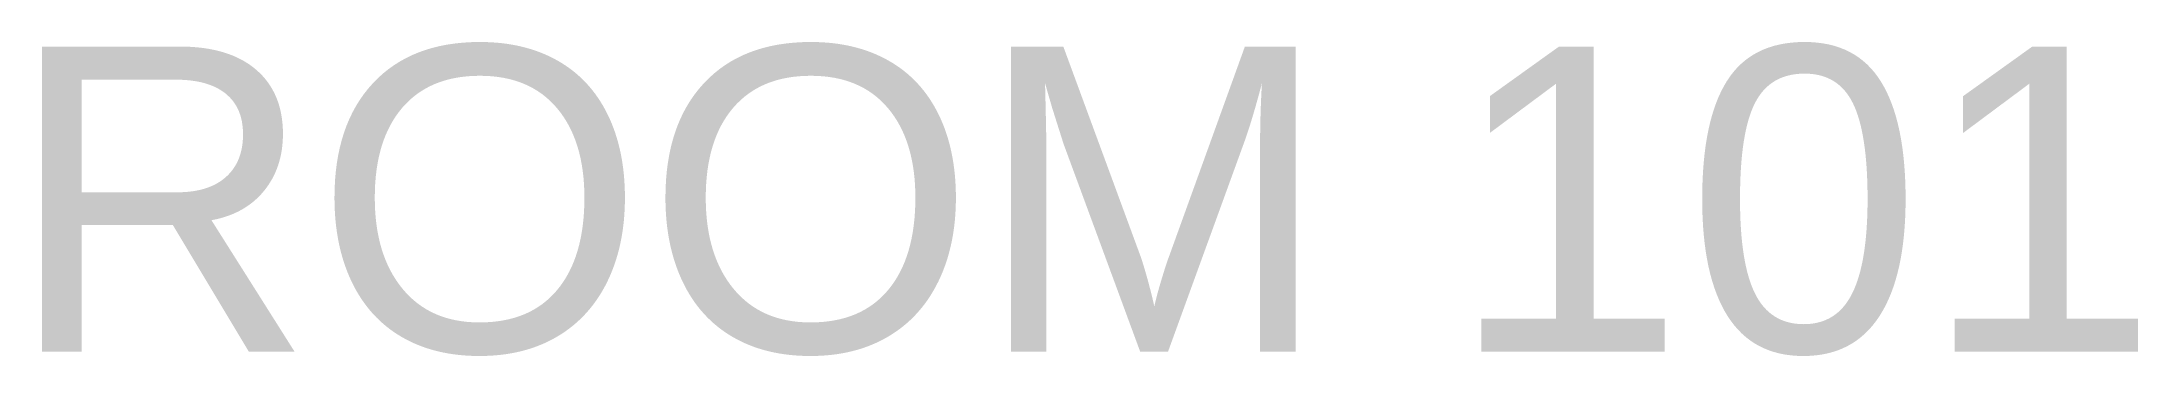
# Model space of a CAD drawing. Header units: inches. Extents: x 622.6 to 684.6, y -580.9 to -571.6.
import ezdxf

# ---------------------------------------------------------------- set-up
doc = ezdxf.new("R2010")
doc.units = ezdxf.units.IN
doc.header["$MEASUREMENT"] = 0
doc.layers.add('1-Objects', color=7, linetype='Continuous')
doc.styles.get("Standard").update_dxf_attribs({"font": 'arial.ttf'})

msp = doc.modelspace()

# ---------------------------------------------------------------- texts
at = {"layer": '1-Objects', "insert": (621.615, -571.755), "char_height": 9, "attachment_point": 1}
msp.add_mtext_dynamic_manual_height_columns('ROOM 101', width=115.84237, gutter_width=45, heights=[0], dxfattribs=at)

doc.saveas('drawing.dxf')
